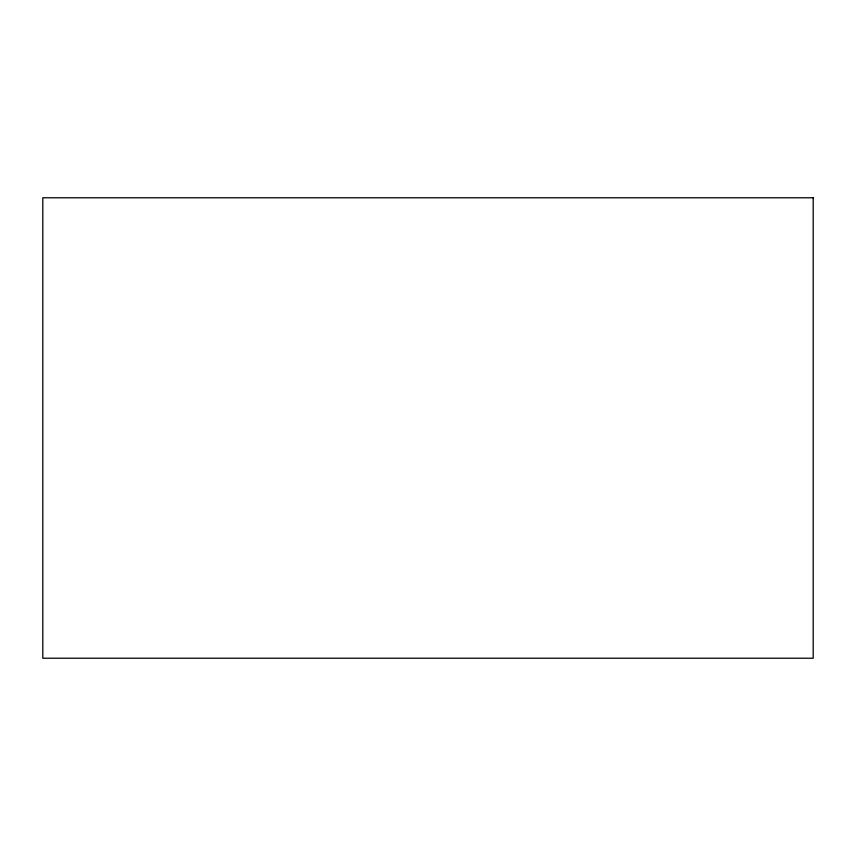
<?xml version="1.0" encoding="UTF-8"?>
<svg xmlns="http://www.w3.org/2000/svg" width="856" height="856" viewBox="0 0 856 856"><rect width="100%" height="100%" fill="white"/><g stroke="black" fill="none" stroke-linecap="round" stroke-linejoin="round"><path stroke-width="1.28" d="M813.2 197.779L42.8 197.779L42.8 658.221L813.2 658.221L813.2 197.779"/></g></svg>
